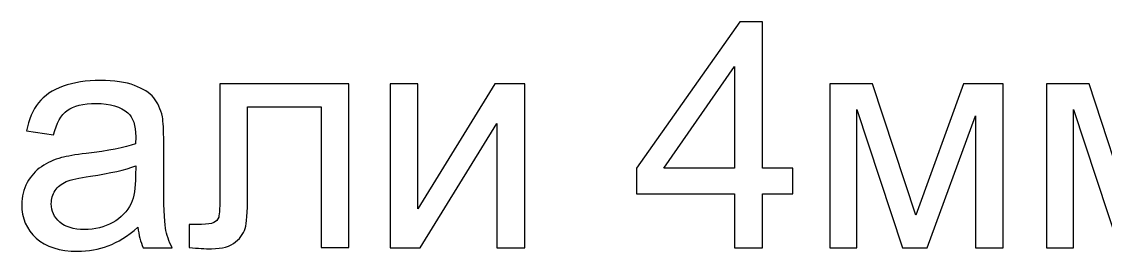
# Model space of a CAD drawing. Header units: centimetres. Extents: x -108 to 55, y -52 to 52.
# Drawn here: x 17.15 to 36.33, y 36.64 to 40.69 of the extents above; entities that cross this region are included whole.
import ezdxf

# ---------------------------------------------------------------- set-up
doc = ezdxf.new("R2010")
doc.units = ezdxf.units.CM
doc.header["$MEASUREMENT"] = 0
doc.layers.add('layer 1', color=7, linetype='Continuous')

msp = doc.modelspace()

# ---------------------------------------------------------------- linework, layer by layer
at = {"layer": 'layer 1', "color": 250}
for points, knots in [([(29.76563, 36.69692), (29.76563, 36.69692), (29.76563, 37.65031), (29.76563, 37.65031), (29.76563, 37.65031), (29.76563, 37.65031), (28.03168, 37.65031), (28.03168, 37.65031), (28.03168, 37.65031), (28.03168, 37.65031), (28.03168, 38.10192), (28.03168, 38.10192), (28.03168, 38.10192), (28.03168, 38.10192), (29.85484, 40.68891), (29.85484, 40.68891), (29.85484, 40.68891), (29.85484, 40.68891), (30.25627, 40.68891), (30.25627, 40.68891), (30.25627, 40.68891), (30.25627, 40.68891), (30.25627, 38.10192), (30.25627, 38.10192), (30.25627, 38.10192), (30.25627, 38.10192), (30.79708, 38.10192), (30.79708, 38.10192), (30.79708, 38.10192), (30.79708, 38.10192), (30.79708, 37.65031), (30.79708, 37.65031), (30.79708, 37.65031), (30.79708, 37.65031), (30.25627, 37.65031), (30.25627, 37.65031), (30.25627, 37.65031), (30.25627, 37.65031), (30.25627, 36.69692), (30.25627, 36.69692), (30.25627, 36.69692), (30.25627, 36.69692), (29.76563, 36.69692), (29.76563, 36.69692)], [0, 0, 0, 0, 0.08333333, 0.08333333, 0.08333333, 0.08333333, 0.16666667, 0.16666667, 0.16666667, 0.16666667, 0.25, 0.25, 0.25, 0.25, 0.33333333, 0.33333333, 0.33333333, 0.33333333, 0.41666667, 0.41666667, 0.41666667, 0.41666667, 0.5, 0.5, 0.5, 0.5, 0.58333333, 0.58333333, 0.58333333, 0.58333333, 0.66666667, 0.66666667, 0.66666667, 0.66666667, 0.75, 0.75, 0.75, 0.75, 0.83333333, 0.83333333, 0.83333333, 0.83333333, 1, 1, 1, 1]), ([(29.76563, 38.10192), (29.76563, 38.10192), (29.76563, 39.89813), (29.76563, 39.89813), (29.76563, 39.89813), (29.76563, 39.89813), (28.51396, 38.10192), (28.51396, 38.10192), (28.51396, 38.10192), (28.51396, 38.10192), (29.76563, 38.10192), (29.76563, 38.10192)], [0, 0, 0, 0, 0.25, 0.25, 0.25, 0.25, 0.5, 0.5, 0.5, 0.5, 1, 1, 1, 1]), ([(19.20491, 37.05932), (19.02278, 36.90414), (18.84715, 36.79542), (18.67896, 36.7313), (18.67896, 36.7313), (18.51077, 36.66718), (18.3305, 36.63559), (18.13722, 36.63559), (18.13722, 36.63559), (17.81942, 36.63559), (17.57503, 36.71272), (17.40405, 36.8679), (17.40405, 36.8679), (17.23307, 37.02215), (17.14758, 37.22008), (17.14758, 37.46075), (17.14758, 37.46075), (17.14758, 37.60199), (17.18011, 37.73116), (17.24422, 37.84824), (17.24422, 37.84824), (17.30927, 37.96532), (17.39383, 38.05825), (17.49791, 38.12887), (17.49791, 38.12887), (17.60291, 38.19949), (17.71999, 38.25339), (17.85101, 38.28963), (17.85101, 38.28963), (17.94765, 38.31472), (18.09354, 38.33888), (18.28775, 38.36304), (18.28775, 38.36304), (18.68361, 38.4095), (18.97632, 38.46618), (19.16309, 38.53123), (19.16309, 38.53123), (19.16495, 38.59813), (19.16588, 38.64088), (19.16588, 38.65853), (19.16588, 38.65853), (19.16588, 38.85739), (19.11942, 38.9977), (19.02649, 39.07947), (19.02649, 39.07947), (18.90105, 39.19005), (18.71427, 39.24488), (18.4671, 39.24488), (18.4671, 39.24488), (18.23572, 39.24488), (18.06474, 39.20399), (17.95509, 39.12315), (17.95509, 39.12315), (17.84451, 39.0423), (17.76367, 38.8992), (17.7107, 38.69291), (17.7107, 38.69291), (17.7107, 38.69291), (17.23122, 38.75982), (17.23122, 38.75982), (17.23122, 38.75982), (17.27489, 38.96518), (17.34644, 39.13151), (17.4468, 39.25789), (17.4468, 39.25789), (17.54715, 39.38426), (17.69212, 39.4809), (17.88168, 39.54967), (17.88168, 39.54967), (18.07031, 39.6175), (18.29054, 39.65188), (18.53958, 39.65188), (18.53958, 39.65188), (18.78675, 39.65188), (18.9884, 39.62308), (19.14358, 39.56453), (19.14358, 39.56453), (19.29783, 39.50599), (19.41213, 39.43351), (19.48461, 39.34523), (19.48461, 39.34523), (19.55709, 39.25696), (19.60819, 39.14545), (19.63793, 39.01071), (19.63793, 39.01071), (19.65373, 38.92708), (19.66209, 38.77654), (19.66209, 38.56003), (19.66209, 38.56003), (19.66209, 38.56003), (19.66209, 37.90957), (19.66209, 37.90957), (19.66209, 37.90957), (19.66209, 37.45517), (19.67231, 37.16804), (19.69275, 37.04631), (19.69275, 37.04631), (19.71227, 36.92458), (19.75315, 36.80843), (19.81263, 36.69692), (19.81263, 36.69692), (19.81263, 36.69692), (19.29969, 36.69692), (19.29969, 36.69692), (19.29969, 36.69692), (19.25044, 36.80006), (19.21885, 36.92087), (19.20491, 37.05932)], [0, 0, 0, 0, 0.03571429, 0.03571429, 0.03571429, 0.03571429, 0.07142857, 0.07142857, 0.07142857, 0.07142857, 0.10714286, 0.10714286, 0.10714286, 0.10714286, 0.14285714, 0.14285714, 0.14285714, 0.14285714, 0.17857143, 0.17857143, 0.17857143, 0.17857143, 0.21428571, 0.21428571, 0.21428571, 0.21428571, 0.25, 0.25, 0.25, 0.25, 0.28571429, 0.28571429, 0.28571429, 0.28571429, 0.32142857, 0.32142857, 0.32142857, 0.32142857, 0.35714286, 0.35714286, 0.35714286, 0.35714286, 0.39285714, 0.39285714, 0.39285714, 0.39285714, 0.42857143, 0.42857143, 0.42857143, 0.42857143, 0.46428571, 0.46428571, 0.46428571, 0.46428571, 0.5, 0.5, 0.5, 0.5, 0.53571429, 0.53571429, 0.53571429, 0.53571429, 0.57142857, 0.57142857, 0.57142857, 0.57142857, 0.60714286, 0.60714286, 0.60714286, 0.60714286, 0.64285714, 0.64285714, 0.64285714, 0.64285714, 0.67857143, 0.67857143, 0.67857143, 0.67857143, 0.71428571, 0.71428571, 0.71428571, 0.71428571, 0.75, 0.75, 0.75, 0.75, 0.78571429, 0.78571429, 0.78571429, 0.78571429, 0.82142857, 0.82142857, 0.82142857, 0.82142857, 0.85714286, 0.85714286, 0.85714286, 0.85714286, 0.89285714, 0.89285714, 0.89285714, 0.89285714, 0.92857143, 0.92857143, 0.92857143, 0.92857143, 1, 1, 1, 1]), ([(20.65544, 39.59055), (20.65544, 39.59055), (22.93578, 39.59055), (22.93578, 39.59055), (22.93578, 39.59055), (22.93578, 39.59055), (22.93578, 36.69971), (22.93578, 36.69971), (22.93578, 36.69971), (22.93578, 36.69971), (22.44514, 36.69971), (22.44514, 36.69971), (22.44514, 36.69971), (22.44514, 36.69971), (22.44514, 39.18355), (22.44514, 39.18355), (22.44514, 39.18355), (22.44514, 39.18355), (21.14607, 39.18355), (21.14607, 39.18355), (21.14607, 39.18355), (21.14607, 39.18355), (21.14607, 37.74417), (21.14607, 37.74417), (21.14607, 37.74417), (21.14607, 37.40871), (21.13492, 37.18756), (21.11355, 37.07976), (21.11355, 37.07976), (21.09125, 36.9729), (21.03178, 36.87998), (20.93421, 36.80006), (20.93421, 36.80006), (20.83571, 36.72015), (20.69447, 36.68019), (20.50955, 36.68019), (20.50955, 36.68019), (20.39525, 36.68019), (20.2633, 36.68763), (20.11462, 36.70157), (20.11462, 36.70157), (20.11462, 36.70157), (20.11462, 37.1095), (20.11462, 37.1095), (20.11462, 37.1095), (20.11462, 37.1095), (20.32928, 37.1095), (20.32928, 37.1095), (20.32928, 37.1095), (20.43056, 37.1095), (20.50304, 37.11972), (20.54672, 37.14109), (20.54672, 37.14109), (20.59039, 37.16154), (20.6192, 37.19499), (20.63407, 37.24052), (20.63407, 37.24052), (20.648, 37.28605), (20.65544, 37.4338), (20.65544, 37.68377), (20.65544, 37.68377), (20.65544, 37.68377), (20.65544, 39.59055), (20.65544, 39.59055)], [0, 0, 0, 0, 0.05882353, 0.05882353, 0.05882353, 0.05882353, 0.11764706, 0.11764706, 0.11764706, 0.11764706, 0.17647059, 0.17647059, 0.17647059, 0.17647059, 0.23529412, 0.23529412, 0.23529412, 0.23529412, 0.29411765, 0.29411765, 0.29411765, 0.29411765, 0.35294118, 0.35294118, 0.35294118, 0.35294118, 0.41176471, 0.41176471, 0.41176471, 0.41176471, 0.47058824, 0.47058824, 0.47058824, 0.47058824, 0.52941176, 0.52941176, 0.52941176, 0.52941176, 0.58823529, 0.58823529, 0.58823529, 0.58823529, 0.64705882, 0.64705882, 0.64705882, 0.64705882, 0.70588235, 0.70588235, 0.70588235, 0.70588235, 0.76470588, 0.76470588, 0.76470588, 0.76470588, 0.82352941, 0.82352941, 0.82352941, 0.82352941, 0.88235294, 0.88235294, 0.88235294, 0.88235294, 1, 1, 1, 1]), ([(23.66892, 39.59055), (23.66892, 39.59055), (24.15955, 39.59055), (24.15955, 39.59055), (24.15955, 39.59055), (24.15955, 39.59055), (24.15955, 37.38362), (24.15955, 37.38362), (24.15955, 37.38362), (24.15955, 37.38362), (25.52274, 39.59055), (25.52274, 39.59055), (25.52274, 39.59055), (25.52274, 39.59055), (26.04961, 39.59055), (26.04961, 39.59055), (26.04961, 39.59055), (26.04961, 39.59055), (26.04961, 36.69692), (26.04961, 36.69692), (26.04961, 36.69692), (26.04961, 36.69692), (25.55898, 36.69692), (25.55898, 36.69692), (25.55898, 36.69692), (25.55898, 36.69692), (25.55898, 38.88991), (25.55898, 38.88991), (25.55898, 38.88991), (25.55898, 38.88991), (24.19765, 36.69692), (24.19765, 36.69692), (24.19765, 36.69692), (24.19765, 36.69692), (23.66892, 36.69692), (23.66892, 36.69692), (23.66892, 36.69692), (23.66892, 36.69692), (23.66892, 39.59055), (23.66892, 39.59055)], [0, 0, 0, 0, 0.09090909, 0.09090909, 0.09090909, 0.09090909, 0.18181818, 0.18181818, 0.18181818, 0.18181818, 0.27272727, 0.27272727, 0.27272727, 0.27272727, 0.36363636, 0.36363636, 0.36363636, 0.36363636, 0.45454545, 0.45454545, 0.45454545, 0.45454545, 0.54545455, 0.54545455, 0.54545455, 0.54545455, 0.63636364, 0.63636364, 0.63636364, 0.63636364, 0.72727273, 0.72727273, 0.72727273, 0.72727273, 0.81818182, 0.81818182, 0.81818182, 0.81818182, 1, 1, 1, 1]), ([(31.45033, 39.59055), (31.45033, 39.59055), (32.20487, 39.59055), (32.20487, 39.59055), (32.20487, 39.59055), (32.20487, 39.59055), (32.96963, 37.2749), (32.96963, 37.2749), (32.96963, 37.2749), (32.96963, 37.2749), (33.81616, 39.59055), (33.81616, 39.59055), (33.81616, 39.59055), (33.81616, 39.59055), (34.5168, 39.59055), (34.5168, 39.59055), (34.5168, 39.59055), (34.5168, 39.59055), (34.5168, 36.69692), (34.5168, 36.69692), (34.5168, 36.69692), (34.5168, 36.69692), (34.02617, 36.69692), (34.02617, 36.69692), (34.02617, 36.69692), (34.02617, 36.69692), (34.02617, 39.02651), (34.02617, 39.02651), (34.02617, 39.02651), (34.02617, 39.02651), (33.17406, 36.69692), (33.17406, 36.69692), (33.17406, 36.69692), (33.17406, 36.69692), (32.73546, 36.69692), (32.73546, 36.69692), (32.73546, 36.69692), (32.73546, 36.69692), (31.92982, 39.13802), (31.92982, 39.13802), (31.92982, 39.13802), (31.92982, 39.13802), (31.92982, 36.69692), (31.92982, 36.69692), (31.92982, 36.69692), (31.92982, 36.69692), (31.45033, 36.69692), (31.45033, 36.69692), (31.45033, 36.69692), (31.45033, 36.69692), (31.45033, 39.59055), (31.45033, 39.59055)], [0, 0, 0, 0, 0.07142857, 0.07142857, 0.07142857, 0.07142857, 0.14285714, 0.14285714, 0.14285714, 0.14285714, 0.21428571, 0.21428571, 0.21428571, 0.21428571, 0.28571429, 0.28571429, 0.28571429, 0.28571429, 0.35714286, 0.35714286, 0.35714286, 0.35714286, 0.42857143, 0.42857143, 0.42857143, 0.42857143, 0.5, 0.5, 0.5, 0.5, 0.57142857, 0.57142857, 0.57142857, 0.57142857, 0.64285714, 0.64285714, 0.64285714, 0.64285714, 0.71428571, 0.71428571, 0.71428571, 0.71428571, 0.78571429, 0.78571429, 0.78571429, 0.78571429, 0.85714286, 0.85714286, 0.85714286, 0.85714286, 1, 1, 1, 1]), ([(35.28341, 39.59055), (35.28341, 39.59055), (36.03795, 39.59055), (36.03795, 39.59055), (36.03795, 39.59055), (36.03795, 39.59055), (36.80271, 37.2749), (36.80271, 37.2749), (36.80271, 37.2749), (36.80271, 37.2749), (37.64924, 39.59055), (37.64924, 39.59055), (37.64924, 39.59055), (37.64924, 39.59055), (38.34988, 39.59055), (38.34988, 39.59055), (38.34988, 39.59055), (38.34988, 39.59055), (38.34988, 36.69692), (38.34988, 36.69692), (38.34988, 36.69692), (38.34988, 36.69692), (37.85925, 36.69692), (37.85925, 36.69692), (37.85925, 36.69692), (37.85925, 36.69692), (37.85925, 39.02651), (37.85925, 39.02651), (37.85925, 39.02651), (37.85925, 39.02651), (37.00714, 36.69692), (37.00714, 36.69692), (37.00714, 36.69692), (37.00714, 36.69692), (36.56854, 36.69692), (36.56854, 36.69692), (36.56854, 36.69692), (36.56854, 36.69692), (35.7629, 39.13802), (35.7629, 39.13802), (35.7629, 39.13802), (35.7629, 39.13802), (35.7629, 36.69692), (35.7629, 36.69692), (35.7629, 36.69692), (35.7629, 36.69692), (35.28341, 36.69692), (35.28341, 36.69692), (35.28341, 36.69692), (35.28341, 36.69692), (35.28341, 39.59055), (35.28341, 39.59055)], [0, 0, 0, 0, 0.07142857, 0.07142857, 0.07142857, 0.07142857, 0.14285714, 0.14285714, 0.14285714, 0.14285714, 0.21428571, 0.21428571, 0.21428571, 0.21428571, 0.28571429, 0.28571429, 0.28571429, 0.28571429, 0.35714286, 0.35714286, 0.35714286, 0.35714286, 0.42857143, 0.42857143, 0.42857143, 0.42857143, 0.5, 0.5, 0.5, 0.5, 0.57142857, 0.57142857, 0.57142857, 0.57142857, 0.64285714, 0.64285714, 0.64285714, 0.64285714, 0.71428571, 0.71428571, 0.71428571, 0.71428571, 0.78571429, 0.78571429, 0.78571429, 0.78571429, 0.85714286, 0.85714286, 0.85714286, 0.85714286, 1, 1, 1, 1]), ([(19.16588, 38.14652), (18.98747, 38.07404), (18.71985, 38.01271), (18.36302, 37.96254), (18.36302, 37.96254), (18.16045, 37.93373), (18.01735, 37.90121), (17.93372, 37.86497), (17.93372, 37.86497), (17.85008, 37.82873), (17.78597, 37.77576), (17.74044, 37.707), (17.74044, 37.707), (17.6949, 37.6373), (17.67167, 37.56018), (17.67167, 37.47469), (17.67167, 37.47469), (17.67167, 37.34552), (17.72092, 37.2368), (17.82035, 37.15039), (17.82035, 37.15039), (17.91978, 37.06397), (18.06474, 37.02029), (18.25523, 37.02029), (18.25523, 37.02029), (18.44386, 37.02029), (18.61206, 37.06118), (18.7598, 37.14388), (18.7598, 37.14388), (18.90662, 37.22565), (19.01534, 37.33809), (19.08411, 37.48026), (19.08411, 37.48026), (19.13707, 37.59084), (19.16309, 37.75346), (19.16309, 37.96811), (19.16309, 37.96811), (19.16309, 37.96811), (19.16588, 38.14652), (19.16588, 38.14652)], [0, 0, 0, 0, 0.09090909, 0.09090909, 0.09090909, 0.09090909, 0.18181818, 0.18181818, 0.18181818, 0.18181818, 0.27272727, 0.27272727, 0.27272727, 0.27272727, 0.36363636, 0.36363636, 0.36363636, 0.36363636, 0.45454545, 0.45454545, 0.45454545, 0.45454545, 0.54545455, 0.54545455, 0.54545455, 0.54545455, 0.63636364, 0.63636364, 0.63636364, 0.63636364, 0.72727273, 0.72727273, 0.72727273, 0.72727273, 0.81818182, 0.81818182, 0.81818182, 0.81818182, 1, 1, 1, 1])]:
    msp.add_open_spline(points, degree=3, knots=knots, dxfattribs=at)

doc.saveas('drawing.dxf')
